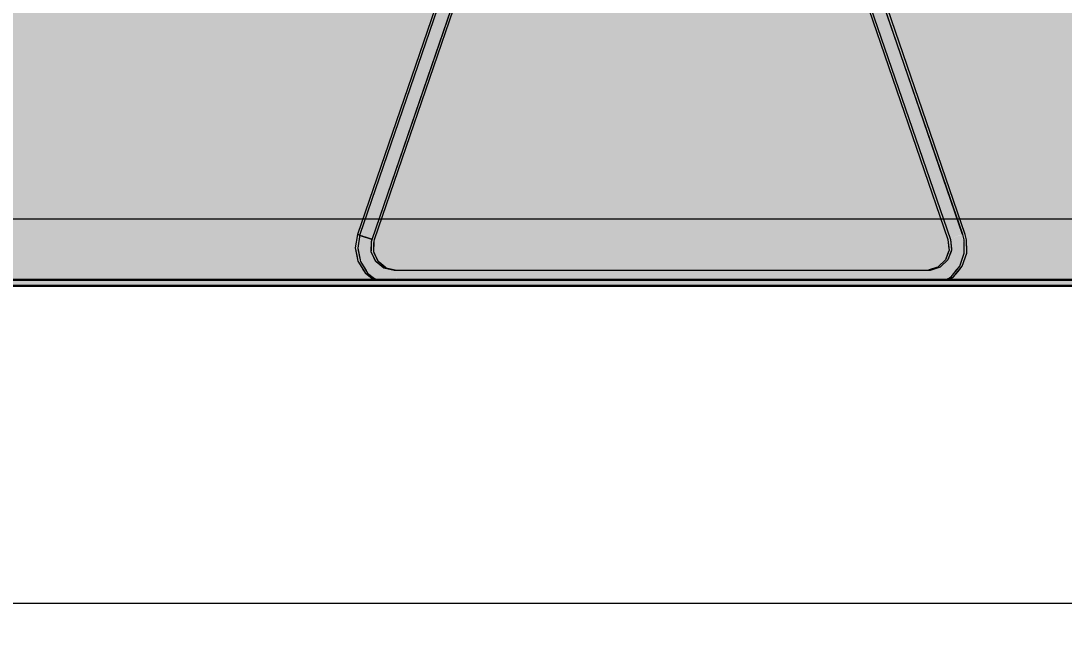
# Model space of a CAD drawing. Header units: millimetres. Extents: x 63432 to 177405, y -1987 to 27578.
# Drawn here: x 161412 to 162265, y 8105 to 8612 of the extents above; entities that cross this region are included whole.
import ezdxf

# ---------------------------------------------------------------- set-up
doc = ezdxf.new("R2010")
doc.units = ezdxf.units.MM
for name, color, linetype, lineweight in [('A-ANNO-DIMS', 7, 'Continuous', 9), ('A-ANNO-DIMS-25', 7, 'Continuous', 9), ('A-GENM-1', 7, 'Continuous', 9), ('A-WALL-PATT', 7, 'Continuous', 9)]:
    doc.layers.add(name, color=color, linetype=linetype, lineweight=lineweight)
for name, color, linetype, lineweight, true_color in [('A-FLOR-1', 7, 'Continuous', 9, 0x787878), ('A-FLOR-FNSH-1', 7, 'Continuous', 30, 0x3c3c3c), ('I-FURN-16', 7, 'Continuous', 9, 0xd1b79e), ('I-FURN-19', 7, 'Continuous', 9, 0x242424), ('I-FURN-20', 7, 'Continuous', 9, 0x3a3a3a), ('I-FURN-21', 7, 'Continuous', 9, 0x666666), ('I-FURN-24', 7, 'Continuous', 9, 0x1e1e1e), ('I-FURN-26', 7, 'Continuous', 9, 0x2d2d2d), ('I-FURN-28', 7, 'Continuous', 9, 0x1a1a1a), ('I-FURN-30', 7, 'Continuous', 9, 0x4c4c4c), ('I-FURN-6', 7, 'Continuous', 9, 0xc0c0c0), ('I-FURN-61', 7, 'Continuous', 9, 0xcabbac), ('I-FURN-62', 7, 'Continuous', 9, 0x8b8b8b)]:
    doc.layers.add(name, color=color, linetype=linetype, lineweight=lineweight, true_color=true_color)
doc.layers.add('I-FURN-17', color=7, linetype='Continuous', lineweight=9, true_color=0x111111, transparency=0.7)
doc.styles.add('ISOCPEUR_3', font='isocpeur.ttf', dxfattribs={"width": 0.9, "height": 50})
doc.dimstyles.new('ISO-2_0_0_9К_Средний_округл2', dxfattribs={"dimscale": 304.8, "dimtxt": 49.799059, "dimasz": 0.123031, "dimexe": 0.098425, "dimexo": 0, "dimgap": 0, "dimtad": 1, "dimdec": 0, "dimrnd": 10, "dimzin": 0, "dimdsep": 46, "dimtxsty": 'ISOCPEUR_3', "dimblk1": 'OBLIQUE', "dimblk2": 'OBLIQUE', "dimsah": 1, "dimcen": 0.09, "dimdle": 0.098425, "dimazin": 0, "dimtfac": 1, "dimtdec": 4, "dimtix": 1, "dimtmove": 0, "dimatfit": 3, "dimfxl": 1, "dimtvp": 1, "dimtolj": 1, "dimtzin": 0, "dimarcsym": 2})

# ---------------------------------------------------------------- blocks, each defined once
blk = doc.blocks.new('Chair - Tablet Arm - Chair - Tablet Arm-V79-Развертка 3_12-6')
at = {"layer": 'I-FURN-17'}
h = blk.add_hatch(color=256, dxfattribs=at)
h.paths.add_polyline_path([(-82463.87, 8450), (-82461.86, 8450), (-82328.43, 8839.5), (-82330.32, 8839.5), (-82463.6, 8450.79)])
h.paths.add_polyline_path([(-82323.25, 8834.68), (-82318.46, 8835.09), (-82318.02, 8837.44), (-82318.31, 8839.5), (-82327.23, 8839.5), (-82327.05, 8838.36), (-82325.95, 8837.04), (-82323.27, 8834.7)])
h.paths.add_polyline_path([(-82324.21, 8852.2), (-82312.54, 8852.2), (-82248.35, 9039.44), (-82261.77, 9039.44), (-82325.97, 8852.2), (-82325.3, 8852.2)])
h = blk.add_hatch(color=256, dxfattribs=at)
h.paths.add_polyline_path([(-81976.13, 8450), (-82105.42, 8826.8), (-82107.36, 8826.8), (-82105.27, 8820.43), (-82102.3, 8812.13), (-81978.14, 8450), (-81976.15, 8450)])
h.paths.add_polyline_path([(-82115.98, 8832.45), (-82112.16, 8836.17), (-82112.04, 8837.11), (-82112.19, 8838.41), (-82113.12, 8839.5), (-82120.4, 8839.5), (-82121.07, 8837.61), (-82121.21, 8835.21), (-82120.58, 8832.79), (-82119.64, 8832.66), (-82116.91, 8832.5)])
h.paths.add_polyline_path([(-82126.7, 8852.2), (-82114.03, 8852.2), (-82175.23, 9030.68), (-82187.24, 9026.56), (-82127.2, 8852.2)])
for points in [[(-82450.44, 8450), (-82326.18, 8812.68), (-82336.37, 8816), (-82461.63, 8450), (-82450.93, 8450)], [(-81989.56, 8450), (-81978.14, 8450), (-82103.66, 8816.09), (-82113.84, 8812.48), (-81999.66, 8479.45)], [(-82448.45, 8450), (-82448.43, 8450), (-82324.54, 8812.11), (-82326.18, 8812.41), (-82450.44, 8450), (-82449.09, 8450)], [(-81991.57, 8450), (-81989.56, 8450), (-82113.91, 8812.58), (-82115.68, 8811.97), (-82001.67, 8479.45)], [(-82466.35, 8436.52), (-82466, 8437.91), (-82461.86, 8450), (-82463.87, 8450), (-82468.26, 8437.19), (-82466.88, 8436.71)], [(-82456.08, 8433.54), (-82450.44, 8450), (-82461.86, 8450), (-82466.1, 8436.98), (-82456.54, 8433.7)], [(-82454.28, 8432.93), (-82448.45, 8450), (-82450.44, 8450), (-82456.08, 8433.54), (-82454.61, 8433.04)], [(-81985.72, 8432.93), (-81983.97, 8433.7), (-81989.56, 8450), (-81991.57, 8450), (-81985.79, 8433.13)], [(-81983.92, 8433.54), (-81973.76, 8437.22), (-81978.37, 8450), (-81989.56, 8450), (-81983.97, 8433.7)], [(-81973.64, 8436.38), (-81971.75, 8437.22), (-81976.36, 8450), (-81978.14, 8450), (-81973.68, 8436.84)], [(-82452.54, 8400), (-82452.83, 8400.29), (-82462.33, 8408.88), (-82467.65, 8422.46), (-82466.35, 8436.52), (-82468.28, 8436.98), (-82469.51, 8421.79), (-82464.08, 8408.3), (-82454.52, 8400), (-82452.83, 8400)], [(-82438.27, 8407.7), (-82436.26, 8407.7), (-82442.65, 8408.88), (-82447.56, 8411.42), (-82451.98, 8416.1), (-82454.57, 8421.95), (-82455.31, 8427.01), (-82454.28, 8432.93), (-82456.08, 8433.54), (-82456.26, 8433.04), (-82456.26, 8433.01), (-82457.26, 8426.66), (-82456.07, 8420.31), (-82453.29, 8415.2), (-82449.48, 8411.37), (-82444.19, 8408.65), (-82439.17, 8407.84)], [(-81996.06, 8400), (-81987.2, 8400.26), (-81977.78, 8408.59), (-81972.32, 8422.16), (-81973.96, 8436.96), (-81983.92, 8433.54), (-81983.46, 8431.48), (-81982.73, 8426.66), (-81983.74, 8420.66), (-81986.88, 8415.02), (-81990.95, 8411.14), (-81995.79, 8408.65), (-82001.73, 8407.7), (-82003.74, 8407.41), (-82003.49, 8400), (-81996.62, 8400)], [(-82001.73, 8407.7), (-81995.03, 8409.04), (-81990.01, 8411.84), (-81985.82, 8416.49), (-81983.46, 8421.66), (-81982.68, 8427.01), (-81983.92, 8433.54), (-81985.72, 8432.93), (-81984.74, 8426.66), (-81985.56, 8421.06), (-81988.51, 8415.4), (-81992.59, 8411.33), (-81997.8, 8408.65), (-82003.74, 8407.7)], [(-81987.39, 8400), (-81985.19, 8400.26), (-81975.78, 8408.56), (-81970.31, 8422.16), (-81971.69, 8437.05), (-81973.63, 8436.27), (-81972.52, 8421.66), (-81978.22, 8408.02), (-81987.43, 8400)], [(-82230.53, 8400), (-82003.74, 8400), (-82003.74, 8407.7), (-82436.26, 8407.7), (-82436, 8400), (-82265.14, 8400)]]:
    blk.add_hatch(color=256, dxfattribs=at).paths.add_polyline_path(points)
h = blk.add_hatch(color=256, dxfattribs=at)
h.paths.add_polyline_path([(-82436.51, 8400), (-82436.26, 8400), (-82436.26, 8407.7), (-82439.17, 8407.84), (-82444.95, 8409.03), (-82450.19, 8412.04), (-82454.01, 8416.14), (-82456.6, 8422.01), (-82457.32, 8427.08), (-82456.34, 8433.04), (-82456.19, 8433.22), (-82456.26, 8433.61), (-82466.32, 8436.84), (-82467.48, 8421.66), (-82461.94, 8408.16), (-82452.5, 8400), (-82438.2, 8400)])
h.paths.add_polyline_path([(-82451.67, 8409.68), (-82451.67, 8409.68), (-82451.67, 8410.86)])
at = {"layer": 'I-FURN-19'}
for p, q in [((-82468.25, 8437.22), (-82468.26, 8437.19)), ((-82467.66, 8436.98), (-82468.26, 8437.19)), ((-82466.42, 8436.55), (-82467.66, 8436.98)), ((-82466.42, 8436.55), (-82466, 8436.4)), ((-82465.82, 8436.34), (-82464.33, 8435.82)), ((-82464.2, 8435.77), (-82463.6, 8435.56)), ((-82463.6, 8435.56), (-82461.92, 8434.98)), ((-82461.67, 8434.89), (-82460.93, 8434.64)), ((-82460.93, 8434.64), (-82458.52, 8433.8)), ((-82458.52, 8433.8), (-82456.96, 8433.25)), ((-82456.56, 8433.12), (-82456.26, 8433.01)), ((-82438.2, 8407.7), (-82438.27, 8407.7))]:
    blk.add_line(p, q, dxfattribs=at)
at = {"layer": 'I-FURN-20'}
for p, q in [((-82456.24, 8433.07), (-82326.11, 8812.64)), ((-82113.87, 8812.58), (-81983.71, 8432.93)), ((-82468.26, 8437.19), (-82467.66, 8436.98)), ((-82467.66, 8436.98), (-82466.42, 8436.55)), ((-81971.69, 8437.05), (-81971.75, 8437.22)), ((-81985.8, 8416.29), (-81986, 8416.1)), ((-81985.47, 8417.19), (-81985.76, 8416.43)), ((-82001.73, 8407.7), (-82438.2, 8407.7))]:
    blk.add_line(p, q, dxfattribs=at)
at = {"layer": 'I-FURN-20', "flags": 128}
for points in [[(-82456.75, 8430.28), (-82456.72, 8431.5), (-82456.26, 8433.01)], [(-82456.63, 8422.25), (-82456.93, 8422.89), (-82456.9, 8424.13)], [(-81982.93, 8425.32), (-81982.83, 8424.37), (-81983.22, 8423.3)], [(-82452.56, 8414.46), (-82453.33, 8415.08), (-82453.46, 8415.37)], [(-82445.72, 8409.43), (-82446.66, 8409.64), (-82447.54, 8410.37)], [(-81999.09, 8408.12), (-82000.24, 8407.76), (-82001.73, 8407.7)], [(-81991.5, 8410.86), (-81992.03, 8410.35), (-81993.2, 8409.98)]]:
    blk.add_lwpolyline(points, dxfattribs=at)
at = {"layer": 'I-FURN-21'}
for p, q in [((-82330.32, 8839.5), (-82468.25, 8437.22)), ((-81971.75, 8437.22), (-82105.33, 8826.83)), ((-82454.28, 8432.93), (-82324.3, 8812.03)), ((-82115.68, 8811.97), (-81985.72, 8432.93)), ((-81983.71, 8432.93), (-81982.93, 8425.32)), ((-82469.55, 8423.83), (-82468.8, 8420.01)), ((-82456.9, 8424.13), (-82456.75, 8430.28)), ((-81983.22, 8423.3), (-81985.47, 8417.19)), ((-81970.38, 8422.06), (-81970.4, 8423.16)), ((-82453.46, 8415.37), (-82456.46, 8421.88)), ((-82447.54, 8410.37), (-82452.56, 8414.46)), ((-82450.58, 8414.48), (-82451.32, 8415.08)), ((-81986.02, 8416.08), (-81991.5, 8410.86)), ((-82465.07, 8410.66), (-82463.27, 8407.71)), ((-82438.27, 8407.7), (-82445.72, 8409.43)), ((-81993.2, 8409.98), (-81999.09, 8408.12)), ((-81994.04, 8410.35), (-81995.21, 8409.98)), ((-81993.51, 8410.86), (-81994.04, 8410.35)), ((-81977.77, 8406.67), (-81975.57, 8409.35))]:
    blk.add_line(p, q, dxfattribs=at)
at = {"layer": 'I-FURN-21', "flags": 128}
for points in [[(-82454.74, 8430.29), (-82454.71, 8431.5), (-82454.28, 8432.93)], [(-82454.61, 8422.23), (-82454.92, 8422.89), (-82454.89, 8424.12)], [(-81984.93, 8425.32), (-81984.84, 8424.37), (-81985.23, 8423.3)], [(-81987.48, 8417.19), (-81987.81, 8416.29), (-81988.01, 8416.1)], [(-82443.71, 8409.43), (-82444.65, 8409.64), (-82445.53, 8410.36)], [(-82001.1, 8408.12), (-82002.25, 8407.76), (-82003.74, 8407.7)]]:
    blk.add_lwpolyline(points, dxfattribs=at)
at = {"layer": 'I-FURN-24'}
for p, q in [((-82466.24, 8437.22), (-82466.3, 8437.05)), ((-81973.7, 8437.05), (-81973.76, 8437.22))]:
    blk.add_line(p, q, dxfattribs=at)
at = {"layer": 'I-FURN-26'}
for p, q in [((-82336.32, 8816.15), (-82466.24, 8437.22)), ((-81973.76, 8437.22), (-82103.66, 8816.09)), ((-82467.54, 8423.71), (-82467.43, 8423.19)), ((-82467.38, 8422.93), (-82467.2, 8422.07)), ((-81972.39, 8422.06), (-81972.41, 8423.16)), ((-82467.15, 8421.79), (-82466.77, 8419.89)), ((-82463.03, 8410.6), (-82461.21, 8407.65)), ((-82003.74, 8407.7), (-82436.26, 8407.7)), ((-81979.78, 8406.67), (-81978.38, 8408.37)), ((-81978.23, 8408.56), (-81977.68, 8409.22))]:
    blk.add_line(p, q, dxfattribs=at)
at = {"layer": 'I-FURN-28'}
for p, q in [((-82466, 8436.4), (-82466.42, 8436.55)), ((-82464.33, 8435.82), (-82465.82, 8436.34)), ((-82463.6, 8435.56), (-82464.2, 8435.77)), ((-82461.92, 8434.98), (-82463.6, 8435.56)), ((-82460.93, 8434.64), (-82461.67, 8434.89)), ((-82458.52, 8433.8), (-82460.93, 8434.64)), ((-82456.96, 8433.25), (-82458.52, 8433.8)), ((-82456.26, 8433.01), (-82456.56, 8433.12))]:
    blk.add_line(p, q, dxfattribs=at)
at = {"layer": 'I-FURN-30'}
for p, q in [((-82466.77, 8419.89), (-82466.04, 8416.28)), ((-82461.04, 8407.38), (-82459.95, 8405.61)), ((-82459.95, 8405.61), (-82454.34, 8401.2)), ((-82454.09, 8401.01), (-82452.81, 8400))]:
    blk.add_line(p, q, dxfattribs=at)
at = {"layer": 'I-FURN-30', "flags": 128}
for points in [[(-82466.3, 8437.05), (-82468, 8426.03), (-82467.54, 8423.71)], [(-81972.41, 8423.16), (-81972.58, 8432.87), (-81973.7, 8437.05)], [(-82466, 8416.1), (-82465.8, 8415.1), (-82463.04, 8410.62)], [(-81977.38, 8409.59), (-81976.06, 8411.2), (-81972.39, 8421.72)], [(-81987.36, 8400.12), (-81983.14, 8402.59), (-81979.78, 8406.67)]]:
    blk.add_lwpolyline(points, dxfattribs=at)
at = {"layer": 'I-FURN-6'}
for p, q in [((-81985.72, 8432.93), (-81984.93, 8425.32)), ((-82454.89, 8424.12), (-82454.74, 8430.29)), ((-81985.23, 8423.3), (-81987.48, 8417.19)), ((-82451.45, 8415.35), (-82454.61, 8422.23)), ((-82445.53, 8410.36), (-82450.58, 8414.48)), ((-81988.01, 8416.1), (-81993.51, 8410.86)), ((-82436.26, 8407.7), (-82443.71, 8409.43)), ((-81995.21, 8409.98), (-82001.1, 8408.12))]:
    blk.add_line(p, q, dxfattribs=at)
at = {"layer": 'I-FURN-6', "flags": 128}
for points in [[(-82468.26, 8437.19), (-82470.02, 8426.18), (-82469.55, 8423.83)], [(-81970.4, 8423.16), (-81970.57, 8432.87), (-81971.69, 8437.05)], [(-82468.8, 8420.01), (-82467.86, 8415.24), (-82465.07, 8410.66)], [(-81975.37, 8409.59), (-81974.05, 8411.2), (-81970.38, 8421.72)], [(-82463.12, 8407.46), (-82462.06, 8405.72), (-82454.84, 8400)], [(-81985.35, 8400.12), (-81981.13, 8402.59), (-81977.77, 8406.67)]]:
    blk.add_lwpolyline(points, dxfattribs=at)
blk = doc.blocks.new('Chair - Tablet Arm - Chair - Tablet Arm-V82-Развертка 3_12-6')
at = {"layer": 'I-FURN-20'}
for p, q in [((-82467.66, 8436.98), (-82468.26, 8437.19)), ((-82466.42, 8436.55), (-82467.66, 8436.98)), ((-82466.24, 8437.22), (-82466.3, 8437.05)), ((-81973.7, 8437.05), (-81973.76, 8437.22))]:
    blk.add_line(p, q, dxfattribs=at)
at = {"layer": 'I-FURN-21'}
for p, q in [((-82456.24, 8433.07), (-82326.11, 8812.64)), ((-82113.87, 8812.58), (-81983.71, 8432.93)), ((-82468.26, 8437.19), (-82467.66, 8436.98)), ((-82466.3, 8437.05), (-82468, 8426.03)), ((-82467.66, 8436.98), (-82466.42, 8436.55)), ((-81971.69, 8437.05), (-81971.75, 8437.22)), ((-82468, 8426.03), (-82467.54, 8423.71)), ((-82456.93, 8422.89), (-82456.9, 8424.13)), ((-82456.63, 8422.25), (-82456.93, 8422.89)), ((-81982.83, 8424.37), (-81983.22, 8423.3)), ((-81982.93, 8425.32), (-81982.83, 8424.37)), ((-82466.77, 8419.89), (-82466.04, 8416.28)), ((-82466, 8416.1), (-82465.8, 8415.1)), ((-82465.8, 8415.1), (-82463.04, 8410.62)), ((-81985.8, 8416.29), (-81986, 8416.1)), ((-81985.47, 8417.19), (-81985.76, 8416.43)), ((-82001.73, 8407.7), (-82438.2, 8407.7)), ((-82454.09, 8401.01), (-82452.81, 8400))]:
    blk.add_line(p, q, dxfattribs=at)
at = {"layer": 'I-FURN-21', "flags": 128}
for points in [[(-82456.75, 8430.28), (-82456.72, 8431.5), (-82456.26, 8433.01)], [(-81972.41, 8423.16), (-81972.58, 8432.87), (-81973.7, 8437.05)], [(-82452.56, 8414.46), (-82453.33, 8415.08), (-82453.46, 8415.37)], [(-81977.38, 8409.59), (-81976.06, 8411.2), (-81972.39, 8421.72)], [(-82461.04, 8407.38), (-82459.95, 8405.61), (-82454.34, 8401.2)], [(-82445.72, 8409.43), (-82446.66, 8409.64), (-82447.54, 8410.37)], [(-81999.09, 8408.12), (-82000.24, 8407.76), (-82001.73, 8407.7)], [(-81991.5, 8410.86), (-81992.03, 8410.35), (-81993.2, 8409.98)], [(-81987.36, 8400.12), (-81983.14, 8402.59), (-81979.78, 8406.67)]]:
    blk.add_lwpolyline(points, dxfattribs=at)
at = {"layer": 'I-FURN-26'}
for p, q in [((-82466, 8436.4), (-82466.42, 8436.55)), ((-82464.33, 8435.82), (-82465.82, 8436.34)), ((-82463.6, 8435.56), (-82464.2, 8435.77)), ((-82461.92, 8434.98), (-82463.6, 8435.56)), ((-82460.93, 8434.64), (-82461.67, 8434.89)), ((-82458.52, 8433.8), (-82460.93, 8434.64)), ((-82456.96, 8433.25), (-82458.52, 8433.8)), ((-82456.26, 8433.01), (-82456.56, 8433.12))]:
    blk.add_line(p, q, dxfattribs=at)
at = {"layer": 'I-FURN-30'}
for p, q in [((-82336.32, 8816.15), (-82466.24, 8437.22)), ((-81973.76, 8437.22), (-82103.66, 8816.09)), ((-82468.25, 8437.22), (-82468.26, 8437.19)), ((-82466.42, 8436.55), (-82466, 8436.4)), ((-82465.82, 8436.34), (-82464.33, 8435.82)), ((-82464.2, 8435.77), (-82463.6, 8435.56)), ((-82463.6, 8435.56), (-82461.92, 8434.98)), ((-82461.67, 8434.89), (-82460.93, 8434.64)), ((-82460.93, 8434.64), (-82458.52, 8433.8)), ((-82458.52, 8433.8), (-82456.96, 8433.25)), ((-82456.56, 8433.12), (-82456.26, 8433.01)), ((-82467.54, 8423.71), (-82467.43, 8423.19)), ((-82467.38, 8422.93), (-82467.2, 8422.07)), ((-81972.39, 8422.06), (-81972.41, 8423.16)), ((-82467.15, 8421.79), (-82466.77, 8419.89)), ((-82463.03, 8410.6), (-82461.21, 8407.65)), ((-82438.2, 8407.7), (-82438.27, 8407.7)), ((-82003.74, 8407.7), (-82436.26, 8407.7)), ((-81979.78, 8406.67), (-81978.38, 8408.37)), ((-81978.23, 8408.56), (-81977.68, 8409.22))]:
    blk.add_line(p, q, dxfattribs=at)
at = {"layer": 'I-FURN-6'}
for p, q in [((-81985.72, 8432.93), (-81984.93, 8425.32)), ((-82454.89, 8424.12), (-82454.74, 8430.29)), ((-81985.23, 8423.3), (-81987.48, 8417.19)), ((-82451.45, 8415.35), (-82454.61, 8422.23)), ((-82445.53, 8410.36), (-82450.58, 8414.48)), ((-81988.01, 8416.1), (-81993.51, 8410.86)), ((-82436.26, 8407.7), (-82443.71, 8409.43)), ((-81995.21, 8409.98), (-82001.1, 8408.12))]:
    blk.add_line(p, q, dxfattribs=at)
at = {"layer": 'I-FURN-6', "flags": 128}
for points in [[(-82468.26, 8437.19), (-82470.02, 8426.18), (-82469.55, 8423.83)], [(-81970.41, 8423.43), (-81970.57, 8432.87), (-81971.69, 8437.05)], [(-82468.8, 8420.01), (-82467.86, 8415.24), (-82465.07, 8410.66)], [(-81975.37, 8409.59), (-81974.05, 8411.2), (-81970.38, 8421.72)], [(-82463.12, 8407.46), (-82462.06, 8405.72), (-82454.84, 8400)], [(-81985.35, 8400.12), (-81981.13, 8402.59), (-81977.77, 8406.67)]]:
    blk.add_lwpolyline(points, dxfattribs=at)
at = {"layer": 'I-FURN-62'}
for p, q in [((-82330.32, 8839.5), (-82468.25, 8437.22)), ((-81971.75, 8437.22), (-82105.33, 8826.83)), ((-82454.28, 8432.93), (-82324.3, 8812.03)), ((-82115.68, 8811.97), (-81985.72, 8432.93)), ((-81983.71, 8432.93), (-81982.93, 8425.32)), ((-82469.55, 8423.83), (-82468.8, 8420.01)), ((-82456.9, 8424.13), (-82456.75, 8430.28)), ((-81983.22, 8423.3), (-81985.47, 8417.19)), ((-81970.38, 8422.06), (-81970.4, 8423.16)), ((-82453.46, 8415.37), (-82456.46, 8421.88)), ((-82447.54, 8410.37), (-82452.56, 8414.46)), ((-82450.58, 8414.48), (-82451.32, 8415.08)), ((-81986.02, 8416.08), (-81991.5, 8410.86)), ((-82465.07, 8410.66), (-82463.27, 8407.71)), ((-82438.27, 8407.7), (-82445.72, 8409.43)), ((-81993.2, 8409.98), (-81999.09, 8408.12)), ((-81977.77, 8406.67), (-81975.57, 8409.35))]:
    blk.add_line(p, q, dxfattribs=at)
at = {"layer": 'I-FURN-62', "flags": 128}
for points in [[(-82454.74, 8430.29), (-82454.71, 8431.5), (-82454.28, 8432.93)], [(-82454.61, 8422.23), (-82454.92, 8422.89), (-82454.89, 8424.12)], [(-81984.93, 8425.32), (-81984.84, 8424.37), (-81985.23, 8423.3)], [(-81987.48, 8417.19), (-81987.81, 8416.29), (-81988.01, 8416.1)], [(-82443.71, 8409.43), (-82444.65, 8409.64), (-82445.53, 8410.36)], [(-82001.1, 8408.12), (-82002.25, 8407.76), (-82003.74, 8407.7)], [(-81993.51, 8410.86), (-81994.04, 8410.35), (-81995.21, 8409.98)]]:
    blk.add_lwpolyline(points, dxfattribs=at)
blk = doc.blocks.new('Chair - Tablet Arm - Chair - Tablet Arm-V89-Развертка 3_12-6')
at = {"layer": 'I-FURN-21'}
for p, q in [((-82467.66, 8436.98), (-82468.26, 8437.19)), ((-82466, 8436.4), (-82467.66, 8436.98)), ((-82463.6, 8435.56), (-82466, 8436.4)), ((-82460.93, 8434.64), (-82463.6, 8435.56)), ((-82458.52, 8433.8), (-82460.93, 8434.64)), ((-82456.86, 8433.22), (-82458.52, 8433.8)), ((-82456.26, 8433.01), (-82456.86, 8433.22))]:
    blk.add_line(p, q, dxfattribs=at)
at = {"layer": 'I-FURN-6'}
for p, q in [((-82261.56, 9040.06), (-82468.26, 8437.19)), ((-81971.69, 8437.05), (-82175.23, 9030.68)), ((-82456.24, 8433.07), (-82326.09, 8812.68)), ((-82454.28, 8432.93), (-82324.3, 8812.03)), ((-82115.68, 8811.97), (-81985.72, 8432.93)), ((-82113.9, 8812.64), (-81983.71, 8432.93)), ((-82460.93, 8434.64), (-82458.52, 8433.8)), ((-82001.73, 8407.7), (-82438.27, 8407.7))]:
    blk.add_line(p, q, dxfattribs=at)
at = {"layer": 'I-FURN-6', "flags": 128}
for points in [[(-82468.26, 8437.19), (-82470.02, 8426.18), (-82467.86, 8415.24), (-82462.06, 8405.72), (-82454.84, 8400)], [(-82468.26, 8437.19), (-82467.66, 8436.98), (-82466, 8436.4), (-82463.6, 8435.56), (-82460.93, 8434.64)], [(-82458.52, 8433.8), (-82456.86, 8433.22), (-82456.26, 8433.01)], [(-82438.27, 8407.7), (-82446.66, 8409.64), (-82453.33, 8415.08), (-82456.93, 8422.89), (-82456.72, 8431.5), (-82456.26, 8433.01)], [(-82436.26, 8407.7), (-82444.65, 8409.64), (-82451.32, 8415.08), (-82454.92, 8422.89), (-82454.71, 8431.5), (-82454.28, 8432.93)], [(-81985.72, 8432.93), (-81984.84, 8424.37), (-81987.81, 8416.29), (-81994.04, 8410.35), (-82002.25, 8407.76), (-82003.74, 8407.7)], [(-81983.71, 8432.93), (-81982.83, 8424.37), (-81985.8, 8416.29), (-81992.03, 8410.35), (-82000.24, 8407.76), (-82001.73, 8407.7)], [(-81985.55, 8400), (-81981.13, 8402.59), (-81974.05, 8411.2), (-81970.38, 8421.72), (-81970.57, 8432.87), (-81971.69, 8437.05)]]:
    blk.add_lwpolyline(points, dxfattribs=at)
at = {"layer": 'I-FURN-62'}
for p, q in [((-82336.32, 8816.15), (-82466.3, 8437.05)), ((-81973.7, 8437.05), (-82103.66, 8816.09)), ((-82003.74, 8407.7), (-82436.26, 8407.7)), ((-82454.09, 8401.01), (-82452.81, 8400))]:
    blk.add_line(p, q, dxfattribs=at)
at = {"layer": 'I-FURN-62', "flags": 128}
for points in [[(-82466.3, 8437.05), (-82468, 8426.03), (-82466.04, 8416.28)], [(-81987.41, 8400.09), (-81983.14, 8402.59), (-81976.06, 8411.2), (-81972.39, 8421.72), (-81972.58, 8432.87), (-81973.7, 8437.05)], [(-82466, 8416.1), (-82465.8, 8415.1), (-82459.95, 8405.61), (-82454.34, 8401.2)]]:
    blk.add_lwpolyline(points, dxfattribs=at)
blk = doc.blocks.new('Плинтус - Плинтус темный _ст_школа_-32864417-Развертка 3_12-6')
at = {"layer": 'A-GENM-1'}
h = blk.add_hatch(color=256, dxfattribs=at)
h.paths.add_polyline_path([(-83534, 8400), (-82454.58, 8400.06), (-82464.25, 8408.59), (-82469.71, 8422.27), (-82468.25, 8437.22), (-82464.04, 8450), (-83534, 8450), (-83534, 8419.64)])
h.paths.add_polyline_path([(-80499.99, 8400), (-80454.58, 8400.06), (-80464.25, 8408.59), (-80469.71, 8422.27), (-80468.25, 8437.22), (-80464.04, 8450), (-80976.13, 8450), (-80971.62, 8436.27), (-80970.51, 8421.66), (-80976.2, 8408.03), (-80985.49, 8400), (-80534.6, 8400)])
h.paths.add_polyline_path([(-79936, 8400), (-79936, 8450), (-79976.13, 8450), (-79971.62, 8436.27), (-79970.31, 8422.16), (-79976.2, 8408.03), (-79985.27, 8400), (-79946.21, 8400)])
h.paths.add_polyline_path([(-81458.13, 8400), (-81454.58, 8400.06), (-81464.25, 8408.59), (-81469.71, 8422.27), (-81468.25, 8437.22), (-81464.04, 8450), (-81976.13, 8450), (-81971.62, 8436.27), (-81970.31, 8422.16), (-81976.2, 8408.03), (-81985.27, 8400), (-81458.49, 8400)])
h.paths.add_polyline_path([(-82092.09, 8407.7), (-82003.74, 8407.7), (-81997.04, 8409.04), (-81992.4, 8411.45), (-81988.02, 8416.1), (-81985.47, 8421.66), (-81984.69, 8427.01), (-81986.27, 8434.53), (-81991.57, 8450), (-82448.43, 8450), (-82454.44, 8432.01), (-82455.31, 8426.96), (-82454.28, 8420.74), (-82451.25, 8415.16), (-82447.54, 8411.4), (-82442.2, 8408.65), (-82436.26, 8407.7), (-82126.7, 8407.7)])
h.paths.add_polyline_path([(-81019.15, 8407.7), (-81003.74, 8407.7), (-80997.04, 8409.04), (-80992.4, 8411.45), (-80988.02, 8416.1), (-80985.56, 8421.06), (-80984.69, 8427.01), (-80985.98, 8433.7), (-80991.57, 8450), (-81448.43, 8450), (-81454.44, 8432.01), (-81455.26, 8426.66), (-81454.44, 8421.06), (-81451.25, 8415.16), (-81447.54, 8411.4), (-81442.2, 8408.65), (-81434.48, 8407.7), (-81053.76, 8407.7)])
h.paths.add_polyline_path([(-80430.76, 8407.7), (-80003.74, 8407.7), (-79997.04, 8409.04), (-79992.4, 8411.45), (-79988.02, 8416.1), (-79985.56, 8421.06), (-79984.69, 8427.01), (-79986.27, 8434.53), (-79991.57, 8450), (-80448.43, 8450), (-80454.44, 8432.01), (-80455.31, 8426.96), (-80454.28, 8420.74), (-80451.25, 8415.16), (-80447.54, 8411.4), (-80442.2, 8408.65), (-80436.26, 8407.7), (-80432.58, 8407.7)])
for p, q in [((-83534, 8450), (-82463.85, 8450)), ((-82463.85, 8450), (-82463.2, 8450)), ((-82463.16, 8450), (-82461.84, 8450)), ((-82461.84, 8450), (-82461.34, 8450)), ((-82461.15, 8450), (-82459.35, 8450)), ((-82459.27, 8450), (-82458.65, 8450)), ((-82458.55, 8450), (-82456.68, 8450)), ((-82456.58, 8450), (-82455.68, 8450)), ((-82455.56, 8450), (-82453.71, 8450)), ((-82453.6, 8450), (-82452.98, 8450)), ((-82452.89, 8450), (-82451.11, 8450)), ((-82450.93, 8450), (-82450.44, 8450)), ((-82450.44, 8450), (-82449.15, 8450)), ((-82449.09, 8450), (-82448.45, 8450)), ((-82448.45, 8450), (-81991.55, 8450)), ((-81991.55, 8450), (-81990.91, 8450)), ((-81990.85, 8450), (-81989.56, 8450)), ((-81989.56, 8450), (-81989.07, 8450)), ((-81988.89, 8450), (-81987.11, 8450)), ((-81987.02, 8450), (-81986.39, 8450)), ((-81986.29, 8450), (-81984.44, 8450)), ((-81984.32, 8450), (-81983.42, 8450)), ((-81983.32, 8450), (-81981.45, 8450)), ((-81981.35, 8450), (-81980.73, 8450)), ((-81980.65, 8450), (-81978.85, 8450)), ((-81978.66, 8450), (-81978.16, 8450)), ((-81978.16, 8450), (-81976.84, 8450)), ((-81976.8, 8450), (-81976.15, 8450)), ((-81976.15, 8450), (-81463.85, 8450))]:
    blk.add_line(p, q, dxfattribs=at)
blk = doc.blocks.new('DIMBLOCK70-Развертка 3_12-6')
at = {"layer": 'A-ANNO-DIMS-25'}
for p, q in [((160606.62, 8400), (160606.62, 8105.44)), ((160606.62, 8135.44), (160606.62, 8400)), ((164235.62, 8400), (164235.62, 8105.44)), ((164235.62, 8135.44), (164235.62, 8400)), ((164235.62, 8135.44), (160606.62, 8135.44))]:
    blk.add_line(p, q, dxfattribs=at)
at = {"layer": 'A-ANNO-DIMS-25', "lineweight": 20}
for p, q in [((160606.62, 8135.44), (160625.37, 8154.19)), ((164235.62, 8135.44), (164254.37, 8154.19)), ((160606.62, 8135.44), (160587.87, 8116.69)), ((164235.62, 8135.44), (164216.87, 8116.69))]:
    blk.add_line(p, q, dxfattribs=at)
at = {"layer": 'A-ANNO-DIMS-25', "color": 0, "insert": (162357.91, 8200.77), "char_height": 50, "width": 151.6956, "attachment_point": 1, "line_spacing_factor": 1.149209, "style": 'ISOCPEUR_3'}
blk.add_mtext('3630', dxfattribs=at)
blk = doc.blocks.new('_Oblique')
at = {"color": 0, "linetype": 'ByBlock', "lineweight": -2}
blk.add_line((-0.5, -0.5), (0.5, 0.5), dxfattribs=at)

msp = doc.modelspace()

# ---------------------------------------------------------------- hatches: boundary and pattern name
at = {"layer": 'A-FLOR-1'}
h = msp.add_hatch(color=256, dxfattribs=at)
h.paths.add_polyline_path([(159727.49, 8395), (172889.21, 8395), (172889.21, 8400), (159695.62, 8400), (159695.66, 8395), (159700.51, 8395)])
h.paths.add_polyline_path([(177372.49, 8395), (177375.62, 8395), (177375.62, 8400), (173762.03, 8400), (173762.03, 8395), (177326.92, 8395)])
at = {"layer": 'A-WALL-PATT'}
h = msp.add_hatch(color=256, dxfattribs=at)
h.paths.add_polyline_path([(160606.62, 8450), (161691.75, 8450), (161825.3, 8839.5), (161732.42, 8839.5), (161732.42, 8852.2), (161829.65, 8852.2), (161893.84, 9039.44), (161693.89, 9039.44), (161693.89, 9052.14), (161950.36, 9052.14), (161960.05, 9050.62), (161968.81, 9046.22), (161975.82, 9039.36), (161980.94, 9029.08), (162041.59, 8852.2), (162075.32, 8852.2), (162075.32, 8840.4), (162077.83, 8840.7), (162088.49, 8844.86), (162096.15, 8849.9), (162103.52, 8857.9), (162108.39, 8866.34), (162111.35, 8876.23), (162126.46, 8961.89), (162120.2, 8962.99), (162158.25, 9178.77), (162164.45, 9177.38), (162151.27, 9102.62), (162163.78, 9100.42), (162123.24, 8871.96), (162120.05, 8861.31), (162113.42, 8849.82), (162103.51, 8839.64), (162093.23, 8832.88), (162080.76, 8828.34), (162067.58, 8826.8), (162050.29, 8826.8), (162179.65, 8450), (162691.75, 8450), (162825.3, 8839.5), (162732.42, 8839.5), (162732.42, 8852.2), (162829.65, 8852.2), (162893.84, 9039.44), (162693.89, 9039.44), (162693.89, 9052.14), (162950.36, 9052.14), (162960.05, 9050.62), (162968.81, 9046.22), (162975.82, 9039.36), (162980.94, 9029.08), (163041.59, 8852.2), (163075.32, 8852.2), (163075.32, 8840.4), (163077.83, 8840.7), (163088.49, 8844.86), (163096.15, 8849.9), (163103.52, 8857.9), (163108.39, 8866.34), (163111.35, 8876.23), (163126.46, 8961.89), (163120.2, 8962.99), (163158.25, 9178.77), (163164.45, 9177.38), (163151.27, 9102.62), (163163.78, 9100.42), (163123.24, 8871.96), (163120.05, 8861.31), (163113.42, 8849.82), (163103.52, 8839.65), (163093.23, 8832.88), (163080.76, 8828.34), (163067.25, 8826.8), (163050.29, 8826.8), (163179.65, 8450), (163691.75, 8450), (163825.3, 8839.5), (163732.42, 8839.5), (163732.42, 8852.2), (163829.65, 8852.2), (163893.84, 9039.44), (163693.89, 9039.44), (163693.89, 9052.14), (163950.36, 9052.14), (163960.05, 9050.62), (163968.81, 9046.22), (163975.82, 9039.36), (163980.94, 9029.08), (164041.59, 8852.2), (164075.32, 8852.2), (164075.32, 8840.4), (164077.83, 8840.7), (164088.49, 8844.86), (164096.15, 8849.9), (164103.52, 8857.9), (164108.39, 8866.34), (164111.35, 8876.23), (164126.46, 8961.89), (164120.2, 8962.99), (164158.25, 9178.77), (164164.45, 9177.38), (164151.27, 9102.62), (164163.78, 9100.42), (164123.24, 8871.96), (164120.05, 8861.31), (164113.42, 8849.82), (164103.51, 8839.64), (164093.23, 8832.88), (164080.76, 8828.34), (164067.58, 8826.8), (164050.29, 8826.8), (164179.65, 8450), (164234.62, 8450), (164234.62, 13150), (160606.62, 13150), (160606.62, 9070.66)])
h.paths.add_polyline_path([(161707.19, 8450), (162164.05, 8450), (162034.71, 8826.8), (161836.27, 8826.54), (161831.65, 8813.23), (161830.86, 8810.7), (161717.28, 8479.45)])
h.paths.add_polyline_path([(162928.8, 8450), (163164.05, 8450), (163034.71, 8826.8), (162836.27, 8826.54), (162831.65, 8813.23), (162830.86, 8810.7), (162707.19, 8450), (162859.58, 8450)])
h.paths.add_polyline_path([(164164.05, 8450), (164034.71, 8826.8), (163836.27, 8826.54), (163831.65, 8813.23), (163830.86, 8810.7), (163707.19, 8450), (164140.18, 8450)])
h.paths.add_polyline_path([(161959.7, 8852.2), (162028.16, 8852.2), (161968.23, 9026.77), (161961.43, 9035.89), (161950.36, 9039.44), (161907.27, 9039.44), (161843.08, 8852.2), (161925.09, 8852.2)])
h.paths.add_polyline_path([(163999.12, 8852.2), (164028.16, 8852.2), (163968.23, 9026.77), (163961.43, 9035.89), (163950.36, 9039.44), (163907.27, 9039.44), (163843.08, 8852.2), (163967.13, 8852.2)])
h.paths.add_polyline_path([(163019.77, 8852.2), (163028.16, 8852.2), (162968.23, 9026.77), (162961.43, 9035.89), (162950.36, 9039.44), (162907.27, 9039.44), (162843.08, 8852.2), (163013.98, 8852.2)])
h.paths.add_polyline_path([(162898.99, 9055.4), (162441.44, 9055.4), (162441.44, 9074.45), (163024.52, 9074.45), (163024.52, 9055.4), (162901.4, 9055.4)])
h.paths.add_polyline_path([(161717.42, 9055.4), (161441.44, 9055.4), (161441.44, 9074.45), (162024.52, 9074.45), (162024.52, 9055.4), (161752.03, 9055.4)])
h.paths.add_polyline_path([(164004.01, 9055.4), (163441.44, 9055.4), (163441.44, 9074.45), (164024.52, 9074.45), (164024.52, 9055.4), (164005.47, 9055.4)])

# ---------------------------------------------------------------- linework, layer by layer
at = {"layer": 'A-FLOR-FNSH-1'}
for p, q in [((173519.63, 8400), (159695.62, 8400)), ((177395.62, 8395), (159675.38, 8395))]:
    msp.add_line(p, q, dxfattribs=at)

# ---------------------------------------------------------------- block references
at = {"layer": 'A-GENM-1'}
msp.add_blockref('Плинтус - Плинтус темный _ст_школа_-32864417-Развертка 3_12-6', (244155.62, 0), dxfattribs=at)
at = {"layer": 'I-FURN-16'}
msp.add_blockref('Chair - Tablet Arm - Chair - Tablet Arm-V79-Развертка 3_12-6', (244155.62, 0), dxfattribs=at)
at = {"layer": 'I-FURN-6'}
msp.add_blockref('Chair - Tablet Arm - Chair - Tablet Arm-V89-Развертка 3_12-6', (244155.62, 0), dxfattribs=at)
at = {"layer": 'I-FURN-61'}
msp.add_blockref('Chair - Tablet Arm - Chair - Tablet Arm-V82-Развертка 3_12-6', (244155.62, 0), dxfattribs=at)

# ---------------------------------------------------------------- dimensions: what is measured, and where the dimension line sits
at = {"layer": 'A-ANNO-DIMS'}
dim = msp.add_linear_dim(base=(160606.62, 8135.44), p1=(164235.62, 8400), p2=(160606.62, 8400), dimstyle='ISO-2_0_0_9К_Средний_округл2', override={"dimpost": '<>', "dimfxl": 3629}, dxfattribs=at)
dim.commit()
dim.dimension.update_dxf_attribs({"geometry": 'DIMBLOCK70-Развертка 3_12-6', "text_midpoint": (162421.12, 8160.44)})

doc.saveas('drawing.dxf')
